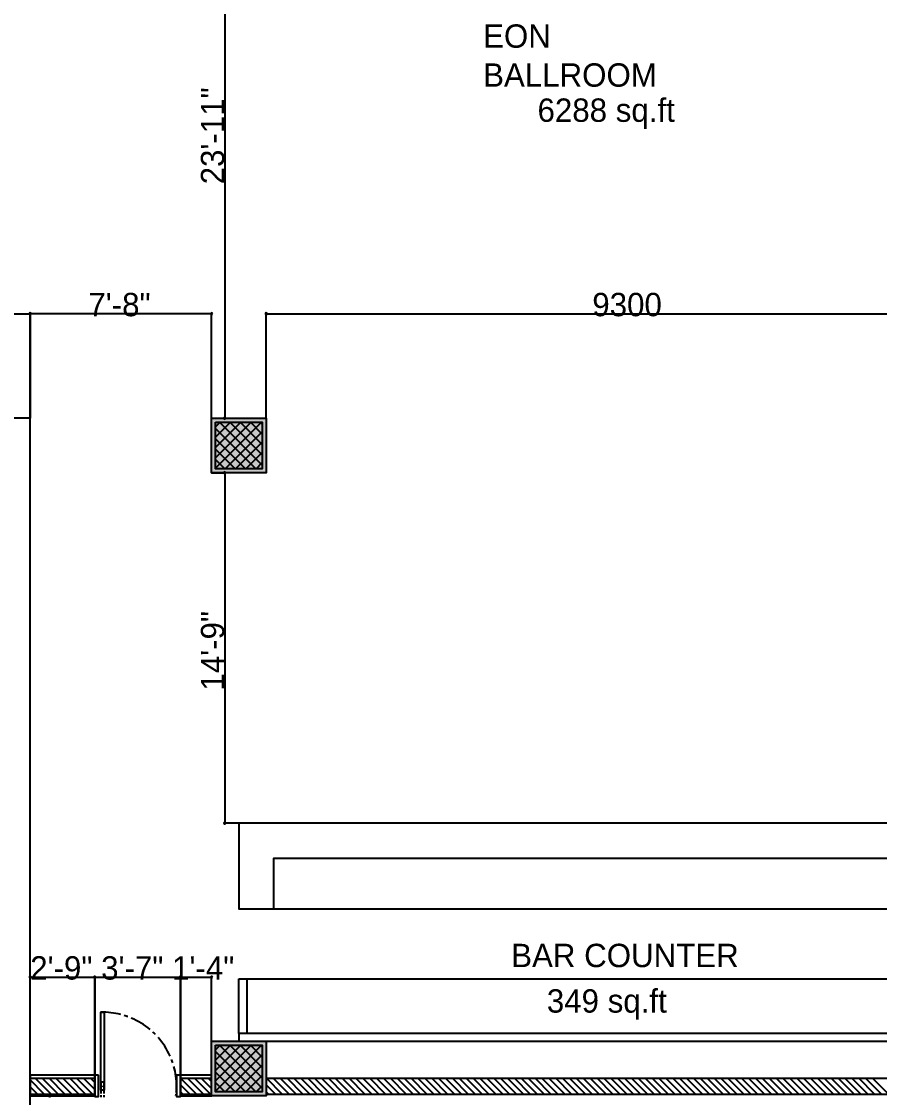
# Model space of a CAD drawing. Header units: millimetres. Extents: x -957 to 3394, y -3 to 3008.
# Drawn here: x -513 to -80, y 1607 to 2151 of the extents above; entities that cross this region are included whole.
import ezdxf

# ---------------------------------------------------------------- set-up
doc = ezdxf.new("R2010")
doc.units = ezdxf.units.MM
for name, color, linetype in [('PDF_-SKM_FASTNER', 7, 'CONTINUOUS'), ('PDF_0', 7, 'CONTINUOUS'), ('PDF_FRAMING-COLUMN', 7, 'CONTINUOUS'), ('PDF_FRAMING-COLUMN_HATCH', 7, 'CONTINUOUS'), ('PDF_HATCH', 7, 'CONTINUOUS'), ('PDF_I-DOOR', 7, 'CONTINUOUS'), ('PDF_I-DOOR-OPEN', 7, 'CONTINUOUS'), ('PDF_I-WALL-JAMB', 7, 'CONTINUOUS'), ('PDF_RCC', 7, 'CONTINUOUS'), ('PDF_SHREM-CAD_6_CABLE', 7, 'CONTINUOUS'), ('PDF_TEXT', 7, 'CONTINUOUS'), ('PDF_WALL', 7, 'CONTINUOUS')]:
    doc.layers.add(name, color=color, linetype=linetype)
doc.styles.add('PDF_ARIAL', font='PDF_ARIAL')

msp = doc.modelspace()

# ---------------------------------------------------------------- linework, layer by layer
at = {"layer": 'PDF_-SKM_FASTNER'}
for points in [[(-403.41, 1745.82), (-403.41, 1702.53), (-385.7, 1702.53), (-385.7, 1728.11), (-27.65, 1728.11), (-27.65, 1702.53), (-9.86, 1702.53), (-9.86, 1745.82)], [(-403.41, 1667.11), (-399.47, 1667.11), (-399.47, 1639.56), (-403.41, 1639.56)], [(-403.41, 1635.63), (-9.86, 1635.63), (-9.86, 1639.56), (-403.41, 1639.56)]]:
    msp.add_lwpolyline(points, close=True, dxfattribs=at)
for points in [[(-385.7, 1702.53), (-27.65, 1702.53)], [(-403.41, 1667.11), (-9.86, 1667.11)], [(-476.22, 1618.59), (-508.8, 1618.59), (-508.8, 1608.08), (-476.22, 1608.08)], [(-417.11, 1618.59), (-432.93, 1618.59), (-432.93, 1608.08), (-417.11, 1608.08)], [(-482.58, 1608.08), (-486.9, 1608.08)]]:
    msp.add_lwpolyline(points, dxfattribs=at)
msp.add_arc((-502.51, 1596.27), 11.81, 70, 90.0003, dxfattribs=at)
at = {"layer": 'PDF_0'}
for points in [[(-410.56, 2237.36), (-410.56, 2236.97), (-410.56, 1951.25), (-410.56, 1950.86)], [(-580.23, 2003.26), (-579.84, 2003.26), (-509.59, 2003.26), (-509.2, 2003.26)], [(-508.8, 1949.68), (-508.8, 2003.27), (-508.8, 1950.47)], [(-417.58, 2003.26), (-417.97, 2003.26), (-508.02, 2003.26), (-508.41, 2003.26)], [(-417.18, 1950.47), (-417.18, 2003.27)], [(-389.64, 1950.47), (-389.64, 2003.27)], [(-389.24, 2003.26), (-388.85, 2003.26), (-24.42, 2003.26), (-24.03, 2003.26)], [(-417.18, 1950.47), (-410.55, 1950.47)], [(-417.18, 1922.92), (-410.55, 1922.92)], [(-410.56, 1922.52), (-410.56, 1922.13), (-410.56, 1746.61), (-410.56, 1746.21)], [(-403.41, 1745.82), (-410.57, 1745.82)], [(-508.8, 1616.82), (-508.8, 1668.06)], [(-508.41, 1668.05), (-508.02, 1668.05), (-477, 1668.05), (-476.61, 1668.05)], [(-475.82, 1668.05), (-475.43, 1668.05), (-433.71, 1668.05), (-433.32, 1668.05)], [(-432.53, 1668.05), (-432.14, 1668.05), (-417.97, 1668.05), (-417.58, 1668.05)], [(-417.18, 1616.82), (-417.18, 1668.06)]]:
    msp.add_lwpolyline(points, dxfattribs=at)
for points in [[(-508.8, 2003.26), (-509.08, 2003.54), (-509.2, 2003.26)], [(-508.8, 2003.26), (-509.08, 2003.54), (-509.2, 2003.26)], [(-508.8, 2003.26), (-509.2, 2003.26), (-509.08, 2002.98)], [(-508.8, 2003.26), (-509.2, 2003.26), (-509.08, 2002.98)], [(-508.8, 2003.65), (-509.08, 2003.54), (-508.8, 2003.26)], [(-508.8, 2003.65), (-509.08, 2003.54), (-508.8, 2003.26)], [(-508.8, 2003.26), (-509.08, 2002.98), (-508.8, 2002.87)], [(-508.8, 2003.26), (-509.08, 2002.98), (-508.8, 2002.87)], [(-508.52, 2003.54), (-508.8, 2003.65), (-508.8, 2003.26)], [(-508.52, 2003.54), (-508.8, 2003.65), (-508.8, 2003.26)], [(-508.41, 2003.26), (-508.52, 2003.54), (-508.8, 2003.26)], [(-508.41, 2003.26), (-508.52, 2003.54), (-508.8, 2003.26)], [(-508.52, 2002.98), (-508.8, 2003.26), (-508.8, 2002.87)], [(-508.41, 2003.26), (-508.8, 2003.26), (-508.52, 2002.98)], [(-508.52, 2002.98), (-508.8, 2003.26), (-508.8, 2002.87)], [(-508.41, 2003.26), (-508.8, 2003.26), (-508.52, 2002.98)], [(-417.18, 2003.26), (-417.46, 2003.54), (-417.58, 2003.26)], [(-417.18, 2003.26), (-417.58, 2003.26), (-417.46, 2002.98)], [(-417.18, 2003.65), (-417.46, 2003.54), (-417.18, 2003.26)], [(-417.18, 2003.26), (-417.46, 2002.98), (-417.18, 2002.87)], [(-416.91, 2003.54), (-417.18, 2003.65), (-417.18, 2003.26)], [(-416.79, 2003.26), (-416.91, 2003.54), (-417.18, 2003.26)], [(-416.91, 2002.98), (-417.18, 2003.26), (-417.18, 2002.87)], [(-416.79, 2003.26), (-417.18, 2003.26), (-416.91, 2002.98)], [(-389.64, 2003.26), (-389.91, 2003.54), (-390.03, 2003.26)], [(-389.64, 2003.26), (-390.03, 2003.26), (-389.91, 2002.98)], [(-389.64, 2003.65), (-389.91, 2003.54), (-389.64, 2003.26)], [(-389.64, 2003.26), (-389.91, 2002.98), (-389.64, 2002.87)], [(-389.36, 2003.54), (-389.64, 2003.65), (-389.64, 2003.26)], [(-389.24, 2003.26), (-389.36, 2003.54), (-389.64, 2003.26)], [(-389.36, 2002.98), (-389.64, 2003.26), (-389.64, 2002.87)], [(-389.24, 2003.26), (-389.64, 2003.26), (-389.36, 2002.98)], [(-410.56, 1950.47), (-410.84, 1950.75), (-410.95, 1950.47)], [(-410.56, 1950.47), (-410.95, 1950.47), (-410.84, 1950.19)], [(-410.56, 1950.86), (-410.84, 1950.75), (-410.56, 1950.47)], [(-410.56, 1950.47), (-410.84, 1950.19), (-410.56, 1950.07)], [(-410.28, 1950.75), (-410.56, 1950.86), (-410.56, 1950.47)], [(-410.17, 1950.47), (-410.28, 1950.75), (-410.56, 1950.47)], [(-410.28, 1950.19), (-410.56, 1950.47), (-410.56, 1950.07)], [(-410.17, 1950.47), (-410.56, 1950.47), (-410.28, 1950.19)], [(-410.56, 1922.92), (-410.84, 1923.2), (-410.95, 1922.92)], [(-410.56, 1922.92), (-410.95, 1922.92), (-410.84, 1922.64)], [(-410.56, 1923.31), (-410.84, 1923.2), (-410.56, 1922.92)], [(-410.56, 1922.92), (-410.84, 1922.64), (-410.56, 1922.52)], [(-410.28, 1923.2), (-410.56, 1923.31), (-410.56, 1922.92)], [(-410.17, 1922.92), (-410.28, 1923.2), (-410.56, 1922.92)], [(-410.28, 1922.64), (-410.56, 1922.92), (-410.56, 1922.52)], [(-410.17, 1922.92), (-410.56, 1922.92), (-410.28, 1922.64)], [(-410.56, 1745.82), (-410.84, 1746.1), (-410.95, 1745.82)], [(-410.56, 1745.82), (-410.95, 1745.82), (-410.84, 1745.54)], [(-410.56, 1746.21), (-410.84, 1746.1), (-410.56, 1745.82)], [(-410.56, 1745.82), (-410.84, 1745.54), (-410.56, 1745.43)], [(-410.28, 1746.1), (-410.56, 1746.21), (-410.56, 1745.82)], [(-410.17, 1745.82), (-410.28, 1746.1), (-410.56, 1745.82)], [(-410.28, 1745.54), (-410.56, 1745.82), (-410.56, 1745.43)], [(-410.17, 1745.82), (-410.56, 1745.82), (-410.28, 1745.54)], [(-508.8, 1668.05), (-509.08, 1668.33), (-509.2, 1668.05)], [(-508.8, 1668.05), (-509.2, 1668.05), (-509.08, 1667.78)], [(-508.8, 1668.45), (-509.08, 1668.33), (-508.8, 1668.05)], [(-508.8, 1668.05), (-509.08, 1667.78), (-508.8, 1667.66)], [(-508.52, 1668.33), (-508.8, 1668.45), (-508.8, 1668.05)], [(-508.41, 1668.05), (-508.52, 1668.33), (-508.8, 1668.05)], [(-508.52, 1667.78), (-508.8, 1668.05), (-508.8, 1667.66)], [(-508.41, 1668.05), (-508.8, 1668.05), (-508.52, 1667.78)], [(-476.22, 1668.05), (-476.5, 1668.33), (-476.61, 1668.05)], [(-476.22, 1668.05), (-476.5, 1668.33), (-476.61, 1668.05)], [(-476.22, 1668.05), (-476.61, 1668.05), (-476.5, 1667.78)], [(-476.22, 1668.05), (-476.61, 1668.05), (-476.5, 1667.78)], [(-476.22, 1668.45), (-476.5, 1668.33), (-476.22, 1668.05)], [(-476.22, 1668.45), (-476.5, 1668.33), (-476.22, 1668.05)], [(-476.22, 1668.05), (-476.5, 1667.78), (-476.22, 1667.66)], [(-476.22, 1668.05), (-476.5, 1667.78), (-476.22, 1667.66)], [(-475.94, 1668.33), (-476.22, 1668.45), (-476.22, 1668.05)], [(-475.94, 1668.33), (-476.22, 1668.45), (-476.22, 1668.05)], [(-475.82, 1668.05), (-475.94, 1668.33), (-476.22, 1668.05)], [(-475.82, 1668.05), (-475.94, 1668.33), (-476.22, 1668.05)], [(-476.22, 1668.06), (-476.22, 1616.82)], [(-475.94, 1667.78), (-476.22, 1668.05), (-476.22, 1667.66)], [(-475.82, 1668.05), (-476.22, 1668.05), (-475.94, 1667.78)], [(-475.94, 1667.78), (-476.22, 1668.05), (-476.22, 1667.66)], [(-475.82, 1668.05), (-476.22, 1668.05), (-475.94, 1667.78)], [(-432.93, 1668.05), (-433.2, 1668.33), (-433.32, 1668.05)], [(-432.93, 1668.05), (-433.2, 1668.33), (-433.32, 1668.05)], [(-432.93, 1668.05), (-433.32, 1668.05), (-433.2, 1667.78)], [(-432.93, 1668.05), (-433.32, 1668.05), (-433.2, 1667.78)], [(-432.93, 1668.45), (-433.2, 1668.33), (-432.93, 1668.05)], [(-432.93, 1668.45), (-433.2, 1668.33), (-432.93, 1668.05)], [(-432.93, 1668.05), (-433.2, 1667.78), (-432.93, 1667.66)], [(-432.93, 1668.05), (-433.2, 1667.78), (-432.93, 1667.66)], [(-432.65, 1668.33), (-432.93, 1668.45), (-432.93, 1668.05)], [(-432.65, 1668.33), (-432.93, 1668.45), (-432.93, 1668.05)], [(-432.53, 1668.05), (-432.65, 1668.33), (-432.93, 1668.05)], [(-432.53, 1668.05), (-432.65, 1668.33), (-432.93, 1668.05)], [(-432.93, 1668.06), (-432.93, 1616.82)], [(-432.65, 1667.78), (-432.93, 1668.05), (-432.93, 1667.66)], [(-432.53, 1668.05), (-432.93, 1668.05), (-432.65, 1667.78)], [(-432.65, 1667.78), (-432.93, 1668.05), (-432.93, 1667.66)], [(-432.53, 1668.05), (-432.93, 1668.05), (-432.65, 1667.78)], [(-417.18, 1668.05), (-417.46, 1668.33), (-417.58, 1668.05)], [(-417.18, 1668.05), (-417.58, 1668.05), (-417.46, 1667.78)], [(-417.18, 1668.45), (-417.46, 1668.33), (-417.18, 1668.05)], [(-417.18, 1668.05), (-417.46, 1667.78), (-417.18, 1667.66)], [(-416.91, 1668.33), (-417.18, 1668.45), (-417.18, 1668.05)], [(-416.79, 1668.05), (-416.91, 1668.33), (-417.18, 1668.05)], [(-416.91, 1667.78), (-417.18, 1668.05), (-417.18, 1667.66)], [(-416.79, 1668.05), (-417.18, 1668.05), (-416.91, 1667.78)]]:
    msp.add_lwpolyline(points, close=True, dxfattribs=at)
for points in [[(-508.8, 2003.26), (-509.08, 2003.54), (-509.2, 2003.26)], [(-508.8, 2003.26), (-509.08, 2003.54), (-509.2, 2003.26)], [(-508.8, 2003.26), (-509.2, 2003.26), (-509.08, 2002.98)], [(-508.8, 2003.26), (-509.2, 2003.26), (-509.08, 2002.98)], [(-508.8, 2003.65), (-509.08, 2003.54), (-508.8, 2003.26)], [(-508.8, 2003.65), (-509.08, 2003.54), (-508.8, 2003.26)], [(-508.8, 2003.26), (-509.08, 2002.98), (-508.8, 2002.87)], [(-508.8, 2003.26), (-509.08, 2002.98), (-508.8, 2002.87)], [(-508.52, 2003.54), (-508.8, 2003.65), (-508.8, 2003.26)], [(-508.52, 2003.54), (-508.8, 2003.65), (-508.8, 2003.26)], [(-508.41, 2003.26), (-508.52, 2003.54), (-508.8, 2003.26)], [(-508.41, 2003.26), (-508.52, 2003.54), (-508.8, 2003.26)], [(-508.52, 2002.98), (-508.8, 2003.26), (-508.8, 2002.87)], [(-508.41, 2003.26), (-508.8, 2003.26), (-508.52, 2002.98)], [(-508.52, 2002.98), (-508.8, 2003.26), (-508.8, 2002.87)], [(-508.41, 2003.26), (-508.8, 2003.26), (-508.52, 2002.98)], [(-417.18, 2003.26), (-417.46, 2003.54), (-417.58, 2003.26)], [(-417.18, 2003.26), (-417.58, 2003.26), (-417.46, 2002.98)], [(-417.18, 2003.65), (-417.46, 2003.54), (-417.18, 2003.26)], [(-417.18, 2003.26), (-417.46, 2002.98), (-417.18, 2002.87)], [(-416.91, 2003.54), (-417.18, 2003.65), (-417.18, 2003.26)], [(-416.79, 2003.26), (-416.91, 2003.54), (-417.18, 2003.26)], [(-416.91, 2002.98), (-417.18, 2003.26), (-417.18, 2002.87)], [(-416.79, 2003.26), (-417.18, 2003.26), (-416.91, 2002.98)], [(-389.64, 2003.26), (-389.91, 2003.54), (-390.03, 2003.26)], [(-389.64, 2003.26), (-390.03, 2003.26), (-389.91, 2002.98)], [(-389.64, 2003.65), (-389.91, 2003.54), (-389.64, 2003.26)], [(-389.64, 2003.26), (-389.91, 2002.98), (-389.64, 2002.87)], [(-389.36, 2003.54), (-389.64, 2003.65), (-389.64, 2003.26)], [(-389.24, 2003.26), (-389.36, 2003.54), (-389.64, 2003.26)], [(-389.36, 2002.98), (-389.64, 2003.26), (-389.64, 2002.87)], [(-389.24, 2003.26), (-389.64, 2003.26), (-389.36, 2002.98)], [(-410.56, 1950.47), (-410.84, 1950.75), (-410.95, 1950.47)], [(-410.56, 1950.47), (-410.95, 1950.47), (-410.84, 1950.19)], [(-410.56, 1950.86), (-410.84, 1950.75), (-410.56, 1950.47)], [(-410.56, 1950.47), (-410.84, 1950.19), (-410.56, 1950.07)], [(-410.28, 1950.75), (-410.56, 1950.86), (-410.56, 1950.47)], [(-410.17, 1950.47), (-410.28, 1950.75), (-410.56, 1950.47)], [(-410.28, 1950.19), (-410.56, 1950.47), (-410.56, 1950.07)], [(-410.17, 1950.47), (-410.56, 1950.47), (-410.28, 1950.19)], [(-410.56, 1922.92), (-410.84, 1923.2), (-410.95, 1922.92)], [(-410.56, 1922.92), (-410.95, 1922.92), (-410.84, 1922.64)], [(-410.56, 1923.31), (-410.84, 1923.2), (-410.56, 1922.92)], [(-410.56, 1922.92), (-410.84, 1922.64), (-410.56, 1922.52)], [(-410.28, 1923.2), (-410.56, 1923.31), (-410.56, 1922.92)], [(-410.17, 1922.92), (-410.28, 1923.2), (-410.56, 1922.92)], [(-410.28, 1922.64), (-410.56, 1922.92), (-410.56, 1922.52)], [(-410.17, 1922.92), (-410.56, 1922.92), (-410.28, 1922.64)], [(-410.56, 1745.82), (-410.84, 1746.1), (-410.95, 1745.82)], [(-410.56, 1745.82), (-410.95, 1745.82), (-410.84, 1745.54)], [(-410.56, 1746.21), (-410.84, 1746.1), (-410.56, 1745.82)], [(-410.56, 1745.82), (-410.84, 1745.54), (-410.56, 1745.43)], [(-410.28, 1746.1), (-410.56, 1746.21), (-410.56, 1745.82)], [(-410.17, 1745.82), (-410.28, 1746.1), (-410.56, 1745.82)], [(-410.28, 1745.54), (-410.56, 1745.82), (-410.56, 1745.43)], [(-410.17, 1745.82), (-410.56, 1745.82), (-410.28, 1745.54)], [(-508.8, 1668.05), (-509.08, 1668.33), (-509.2, 1668.05)], [(-508.8, 1668.05), (-509.2, 1668.05), (-509.08, 1667.78)], [(-508.8, 1668.45), (-509.08, 1668.33), (-508.8, 1668.05)], [(-508.8, 1668.05), (-509.08, 1667.78), (-508.8, 1667.66)], [(-508.52, 1668.33), (-508.8, 1668.45), (-508.8, 1668.05)], [(-508.41, 1668.05), (-508.52, 1668.33), (-508.8, 1668.05)], [(-508.52, 1667.78), (-508.8, 1668.05), (-508.8, 1667.66)], [(-508.41, 1668.05), (-508.8, 1668.05), (-508.52, 1667.78)], [(-476.22, 1668.05), (-476.5, 1668.33), (-476.61, 1668.05)], [(-476.22, 1668.05), (-476.5, 1668.33), (-476.61, 1668.05)], [(-476.22, 1668.05), (-476.61, 1668.05), (-476.5, 1667.78)], [(-476.22, 1668.05), (-476.61, 1668.05), (-476.5, 1667.78)], [(-476.22, 1668.45), (-476.5, 1668.33), (-476.22, 1668.05)], [(-476.22, 1668.45), (-476.5, 1668.33), (-476.22, 1668.05)], [(-476.22, 1668.05), (-476.5, 1667.78), (-476.22, 1667.66)], [(-476.22, 1668.05), (-476.5, 1667.78), (-476.22, 1667.66)], [(-475.94, 1668.33), (-476.22, 1668.45), (-476.22, 1668.05)], [(-475.94, 1668.33), (-476.22, 1668.45), (-476.22, 1668.05)], [(-475.82, 1668.05), (-475.94, 1668.33), (-476.22, 1668.05)], [(-475.82, 1668.05), (-475.94, 1668.33), (-476.22, 1668.05)], [(-475.94, 1667.78), (-476.22, 1668.05), (-476.22, 1667.66)], [(-475.82, 1668.05), (-476.22, 1668.05), (-475.94, 1667.78)], [(-475.94, 1667.78), (-476.22, 1668.05), (-476.22, 1667.66)], [(-475.82, 1668.05), (-476.22, 1668.05), (-475.94, 1667.78)], [(-432.93, 1668.05), (-433.2, 1668.33), (-433.32, 1668.05)], [(-432.93, 1668.05), (-433.2, 1668.33), (-433.32, 1668.05)], [(-432.93, 1668.05), (-433.32, 1668.05), (-433.2, 1667.78)], [(-432.93, 1668.05), (-433.32, 1668.05), (-433.2, 1667.78)], [(-432.93, 1668.45), (-433.2, 1668.33), (-432.93, 1668.05)], [(-432.93, 1668.45), (-433.2, 1668.33), (-432.93, 1668.05)], [(-432.93, 1668.05), (-433.2, 1667.78), (-432.93, 1667.66)], [(-432.93, 1668.05), (-433.2, 1667.78), (-432.93, 1667.66)], [(-432.65, 1668.33), (-432.93, 1668.45), (-432.93, 1668.05)], [(-432.65, 1668.33), (-432.93, 1668.45), (-432.93, 1668.05)], [(-432.53, 1668.05), (-432.65, 1668.33), (-432.93, 1668.05)], [(-432.53, 1668.05), (-432.65, 1668.33), (-432.93, 1668.05)], [(-432.65, 1667.78), (-432.93, 1668.05), (-432.93, 1667.66)], [(-432.53, 1668.05), (-432.93, 1668.05), (-432.65, 1667.78)], [(-432.65, 1667.78), (-432.93, 1668.05), (-432.93, 1667.66)], [(-432.53, 1668.05), (-432.93, 1668.05), (-432.65, 1667.78)], [(-417.18, 1668.05), (-417.46, 1668.33), (-417.58, 1668.05)], [(-417.18, 1668.05), (-417.58, 1668.05), (-417.46, 1667.78)], [(-417.18, 1668.45), (-417.46, 1668.33), (-417.18, 1668.05)], [(-417.18, 1668.05), (-417.46, 1667.78), (-417.18, 1667.66)], [(-416.91, 1668.33), (-417.18, 1668.45), (-417.18, 1668.05)], [(-416.79, 1668.05), (-416.91, 1668.33), (-417.18, 1668.05)], [(-416.91, 1667.78), (-417.18, 1668.05), (-417.18, 1667.66)], [(-416.79, 1668.05), (-417.18, 1668.05), (-416.91, 1667.78)]]:
    msp.add_solid(points, dxfattribs=at)
at = {"layer": 'PDF_FRAMING-COLUMN'}
for points in [[(-417.18, 1950.47), (-389.64, 1950.47), (-389.64, 1922.92), (-417.18, 1922.92)], [(-417.18, 1950.47), (-389.64, 1950.47), (-389.64, 1922.92), (-417.18, 1922.92)], [(-415.22, 1948.5), (-391.6, 1948.5), (-391.6, 1924.89), (-415.22, 1924.89)], [(-415.22, 1948.5), (-391.6, 1948.5), (-391.6, 1924.89), (-415.22, 1924.89)], [(-417.18, 1635.63), (-389.64, 1635.63), (-389.64, 1608.08), (-417.18, 1608.08)], [(-415.22, 1633.66), (-391.6, 1633.66), (-391.6, 1610.05), (-415.22, 1610.05)]]:
    msp.add_lwpolyline(points, close=True, dxfattribs=at)
at = {"layer": 'PDF_FRAMING-COLUMN_HATCH'}
for points in [[(-412.86, 1948.5), (-415.22, 1946.14)], [(-407.64, 1948.5), (-415.22, 1940.92)], [(-402.42, 1948.5), (-415.22, 1935.7)], [(-397.2, 1948.5), (-415.22, 1930.48)], [(-391.98, 1948.5), (-415.22, 1925.27)], [(-413.27, 1948.5), (-391.6, 1926.83)], [(-408.05, 1948.5), (-391.6, 1932.05)], [(-402.84, 1948.5), (-391.6, 1937.27)], [(-397.62, 1948.5), (-391.6, 1942.49)], [(-392.4, 1948.5), (-391.6, 1947.7)], [(-415.22, 1945.23), (-394.88, 1924.89)], [(-391.6, 1943.66), (-410.38, 1924.89)], [(-415.22, 1940.01), (-400.09, 1924.89)], [(-391.6, 1938.44), (-405.16, 1924.89)], [(-415.22, 1934.79), (-405.31, 1924.89)], [(-391.6, 1933.23), (-399.94, 1924.89)], [(-415.22, 1929.57), (-410.53, 1924.89)], [(-391.6, 1928.01), (-394.73, 1924.89)]]:
    msp.add_lwpolyline(points, close=True, dxfattribs=at)
for points in [[(-415.22, 1631.3), (-412.86, 1633.66)], [(-415.22, 1626.08), (-407.64, 1633.66)], [(-415.22, 1620.86), (-402.42, 1633.66)], [(-415.22, 1615.65), (-397.2, 1633.66)], [(-415.22, 1610.43), (-391.98, 1633.66)], [(-391.6, 1611.99), (-413.27, 1633.66)], [(-391.6, 1617.21), (-408.05, 1633.66)], [(-391.6, 1622.43), (-402.84, 1633.66)], [(-391.6, 1627.65), (-397.62, 1633.66)], [(-391.6, 1632.86), (-392.4, 1633.66)], [(-394.88, 1610.05), (-415.22, 1630.39)], [(-410.38, 1610.05), (-391.6, 1628.82)], [(-400.09, 1610.05), (-415.22, 1625.17)], [(-405.16, 1610.05), (-391.6, 1623.61)], [(-405.31, 1610.05), (-415.22, 1619.95)], [(-399.94, 1610.05), (-391.6, 1618.39)], [(-410.53, 1610.05), (-415.22, 1614.74)], [(-394.73, 1610.05), (-391.6, 1613.17)]]:
    msp.add_lwpolyline(points, dxfattribs=at)
for points in [[(-389.64, 1950.47), (-417.18, 1950.47), (-389.64, 1922.92), (-417.18, 1922.92)], [(-389.64, 1950.47), (-417.18, 1950.47), (-389.64, 1922.92), (-417.18, 1922.92)], [(-391.6, 1948.5), (-415.22, 1948.5), (-391.6, 1924.89), (-415.22, 1924.89)], [(-391.6, 1948.5), (-415.22, 1948.5), (-391.6, 1924.89), (-415.22, 1924.89)], [(-389.64, 1635.63), (-417.18, 1635.63), (-389.64, 1608.08), (-417.18, 1608.08)], [(-391.6, 1633.66), (-415.22, 1633.66), (-391.6, 1610.05), (-415.22, 1610.05)]]:
    msp.add_solid(points, dxfattribs=at)
at = {"layer": 'PDF_HATCH'}
for points in [[(-501.66, 1608.94), (-508.8, 1616.09)], [(-498.18, 1608.94), (-506.05, 1616.82)], [(-494.71, 1608.94), (-502.58, 1616.82)], [(-491.23, 1608.94), (-499.1, 1616.82)], [(-487.75, 1608.94), (-495.62, 1616.82)], [(-484.27, 1608.94), (-492.14, 1616.82)], [(-480.79, 1608.94), (-488.66, 1616.82)], [(-477.31, 1608.94), (-485.18, 1616.82)], [(-476.22, 1611.33), (-481.71, 1616.82)], [(-476.22, 1614.81), (-478.23, 1616.82)], [(-424.78, 1608.94), (-432.65, 1616.82)], [(-421.3, 1608.94), (-429.17, 1616.82)], [(-417.82, 1608.94), (-425.69, 1616.82)], [(-417.18, 1611.78), (-422.22, 1616.82)], [(-417.18, 1615.26), (-418.74, 1616.82)], [(-381.49, 1608.94), (-389.36, 1616.82)], [(-378.01, 1608.94), (-385.88, 1616.82)], [(-374.53, 1608.94), (-382.4, 1616.82)], [(-371.05, 1608.94), (-378.93, 1616.82)], [(-367.58, 1608.94), (-375.45, 1616.82)], [(-364.1, 1608.94), (-371.97, 1616.82)], [(-360.62, 1608.94), (-368.49, 1616.82)], [(-357.14, 1608.94), (-365.01, 1616.82)], [(-353.66, 1608.94), (-361.53, 1616.82)], [(-350.18, 1608.94), (-358.05, 1616.82)], [(-346.71, 1608.94), (-354.58, 1616.82)], [(-343.23, 1608.94), (-351.1, 1616.82)], [(-339.75, 1608.94), (-347.62, 1616.82)], [(-336.27, 1608.94), (-344.14, 1616.82)], [(-332.79, 1608.94), (-340.66, 1616.82)], [(-329.31, 1608.94), (-337.18, 1616.82)], [(-325.83, 1608.94), (-333.7, 1616.82)], [(-322.36, 1608.94), (-330.23, 1616.82)], [(-318.88, 1608.94), (-326.75, 1616.82)], [(-315.4, 1608.94), (-323.27, 1616.82)], [(-311.92, 1608.94), (-319.79, 1616.82)], [(-308.44, 1608.94), (-316.31, 1616.82)], [(-304.96, 1608.94), (-312.83, 1616.82)], [(-301.48, 1608.94), (-309.36, 1616.82)], [(-298.01, 1608.94), (-305.88, 1616.82)], [(-294.53, 1608.94), (-302.4, 1616.82)], [(-291.05, 1608.94), (-298.92, 1616.82)], [(-287.57, 1608.94), (-295.44, 1616.82)], [(-284.09, 1608.94), (-291.96, 1616.82)], [(-280.61, 1608.94), (-288.48, 1616.82)], [(-277.13, 1608.94), (-285.01, 1616.82)], [(-273.66, 1608.94), (-281.53, 1616.82)], [(-270.18, 1608.94), (-278.05, 1616.82)], [(-266.7, 1608.94), (-274.57, 1616.82)], [(-263.22, 1608.94), (-271.09, 1616.82)], [(-259.74, 1608.94), (-267.61, 1616.82)], [(-256.26, 1608.94), (-264.13, 1616.82)], [(-252.79, 1608.94), (-260.66, 1616.82)], [(-249.31, 1608.94), (-257.18, 1616.82)], [(-245.83, 1608.94), (-253.7, 1616.82)], [(-242.35, 1608.94), (-250.22, 1616.82)], [(-238.87, 1608.94), (-246.74, 1616.82)], [(-235.39, 1608.94), (-243.26, 1616.82)], [(-231.91, 1608.94), (-239.79, 1616.82)], [(-228.44, 1608.94), (-236.31, 1616.82)], [(-224.96, 1608.94), (-232.83, 1616.82)], [(-221.48, 1608.94), (-229.35, 1616.82)], [(-218, 1608.94), (-225.87, 1616.82)], [(-214.52, 1608.94), (-222.39, 1616.82)], [(-211.04, 1608.94), (-218.91, 1616.82)], [(-207.56, 1608.94), (-215.44, 1616.82)], [(-204.09, 1608.94), (-211.96, 1616.82)], [(-200.61, 1608.94), (-208.48, 1616.82)], [(-197.13, 1608.94), (-205, 1616.82)], [(-193.65, 1608.94), (-201.52, 1616.82)], [(-190.17, 1608.94), (-198.04, 1616.82)], [(-186.69, 1608.94), (-194.56, 1616.82)], [(-183.22, 1608.94), (-191.09, 1616.82)], [(-179.74, 1608.94), (-187.61, 1616.82)], [(-176.26, 1608.94), (-184.13, 1616.82)], [(-172.78, 1608.94), (-180.65, 1616.82)], [(-169.3, 1608.94), (-177.17, 1616.82)], [(-165.82, 1608.94), (-173.69, 1616.82)], [(-162.34, 1608.94), (-170.22, 1616.82)], [(-158.87, 1608.94), (-166.74, 1616.82)], [(-155.39, 1608.94), (-163.26, 1616.82)], [(-151.91, 1608.94), (-159.78, 1616.82)], [(-148.43, 1608.94), (-156.3, 1616.82)], [(-144.95, 1608.94), (-152.82, 1616.82)], [(-141.47, 1608.94), (-149.34, 1616.82)], [(-137.99, 1608.94), (-145.87, 1616.82)], [(-134.52, 1608.94), (-142.39, 1616.82)], [(-131.04, 1608.94), (-138.91, 1616.82)], [(-127.56, 1608.94), (-135.43, 1616.82)], [(-124.08, 1608.94), (-131.95, 1616.82)], [(-120.6, 1608.94), (-128.47, 1616.82)], [(-117.12, 1608.94), (-124.99, 1616.82)], [(-113.64, 1608.94), (-121.52, 1616.82)], [(-110.17, 1608.94), (-118.04, 1616.82)], [(-106.69, 1608.94), (-114.56, 1616.82)], [(-103.21, 1608.94), (-111.08, 1616.82)], [(-99.73, 1608.94), (-107.6, 1616.82)], [(-96.25, 1608.94), (-104.12, 1616.82)], [(-92.77, 1608.94), (-100.64, 1616.82)], [(-89.3, 1608.94), (-97.17, 1616.82)], [(-85.82, 1608.94), (-93.69, 1616.82)], [(-82.34, 1608.94), (-90.21, 1616.82)], [(-78.86, 1608.94), (-86.73, 1616.82)], [(-75.38, 1608.94), (-83.25, 1616.82)], [(-505.14, 1608.94), (-508.8, 1612.61)], [(-428.26, 1608.94), (-432.93, 1613.61)], [(-431.74, 1608.94), (-432.93, 1610.13)], [(-384.97, 1608.94), (-389.64, 1613.61)], [(-388.45, 1608.94), (-389.64, 1610.13)], [(-508.62, 1608.94), (-508.8, 1609.13)]]:
    msp.add_lwpolyline(points, dxfattribs=at)
at = {"layer": 'PDF_I-DOOR'}
msp.add_lwpolyline([(-473.07, 1610.97), (-473.07, 1650.33), (-471.49, 1650.33), (-471.49, 1610.97)], close=True, dxfattribs=at)
msp.add_lwpolyline([(-472.5, 1612.72), (-472.06, 1613.16)], dxfattribs=at)
at = {"layer": 'PDF_I-DOOR-OPEN'}
msp.add_lwpolyline([(-435.02, 1609.89, 0.02039), (-434.89, 1612.94, 0.067468), (-436.25, 1622.9, 0.067468)], format="xyb", dxfattribs=at)
for points in [[(-471.49, 1609.29), (-471.49, 1614.91), (-473.07, 1614.91), (-473.07, 1609.29)], [(-473.07, 1608.35), (-473.07, 1607.41)], [(-471.49, 1607.41), (-471.49, 1608.35)]]:
    msp.add_lwpolyline(points, dxfattribs=at)
for centre, radius, start, end in [((-472.3, 1612.93), 37.4, 75.7453, 91.1847), ((-472.3, 1612.92), 37.41, 70.0029, 72.8733), ((-472.3, 1612.93), 37.4, 49.9036, 67.1311), ((-472.29, 1612.94), 37.39, 44.1612, 47.033), ((-472.3, 1612.93), 37.4, 24.0625, 41.2898), ((-472.29, 1612.94), 37.39, 18.3194, 21.1914), ((-472.4, 1612.96), 37.51, 352.4501, 353.8815)]:
    msp.add_arc(centre, radius, start, end, dxfattribs=at)
at = {"layer": 'PDF_I-WALL-JAMB'}
for points in [[(-474.25, 1618.59), (-476.22, 1618.59), (-476.22, 1607.69), (-474.25, 1607.69)], [(-432.93, 1618.59), (-434.89, 1618.59), (-434.89, 1607.69), (-432.93, 1607.69)]]:
    msp.add_lwpolyline(points, close=True, dxfattribs=at)
at = {"layer": 'PDF_RCC'}
msp.add_lwpolyline([(-508.8, 1616.82), (-508.8, 1950.47), (-517.54, 1950.47), (-517.54, 1616.82), (-769.41, 1616.82), (-769.41, 1608.08), (-517.54, 1608.08), (-517.54, 1459.63), (-417.19, 1459.63), (-417.19, 1468.37), (-508.8, 1468.37), (-508.8, 1608.08)], close=True, dxfattribs=at)
at = {"layer": 'PDF_SHREM-CAD_6_CABLE'}
msp.add_lwpolyline([(-508.8, 1617.92), (-508.8, 1949.68)], dxfattribs=at)
at = {"layer": 'PDF_WALL'}
for points in [[(-476.22, 1616.82), (-508.8, 1616.82), (-508.8, 1608.94), (-476.22, 1608.94)], [(-417.18, 1616.82), (-432.93, 1616.82), (-432.93, 1608.94), (-417.18, 1608.94)], [(-23.64, 1616.82), (-389.64, 1616.82), (-389.64, 1608.94), (-23.64, 1608.94)]]:
    msp.add_lwpolyline(points, close=True, dxfattribs=at)

# ---------------------------------------------------------------- texts
at = {"layer": 'PDF_TEXT', "attachment_point": 7, "style": 'PDF_ARIAL'}
for s, insert, char_height, width in [('EON BALLROOM', (-280.08, 2117.82), 11.8065, 119.0484), ('6288 sq.ft', (-252.6, 2096.67), 11.806, 79.6981), ('7\'-8"', (-479.42, 2001.83), 11.806, 36.7312), ('9300', (-224.93, 2001.84), 11.806, 32.7957), ('BAR COUNTER', (-265.89, 1672.93), 11.8065, 108.5538), ('2\'-9" 3\'-7" 1\'-4"', (-508.79, 1666.63), 11.8065, 133.1506), ('349 sq.ft', (-247.89, 1646.55), 11.806, 71.8271)]:
    msp.add_mtext(s, dxfattribs=dict(at, insert=insert, char_height=char_height, width=width))
at = {"layer": 'PDF_TEXT', "char_height": 11.806, "attachment_point": 7, "rotation": 90, "style": 'PDF_ARIAL'}
for s, insert, width in [('23\'-11"', (-410.62, 2068.66), 49.8495), ('14\'-9"', (-410.61, 1812.85), 44.6022)]:
    msp.add_mtext(s, dxfattribs=dict(at, insert=insert, width=width))

doc.saveas('drawing.dxf')
